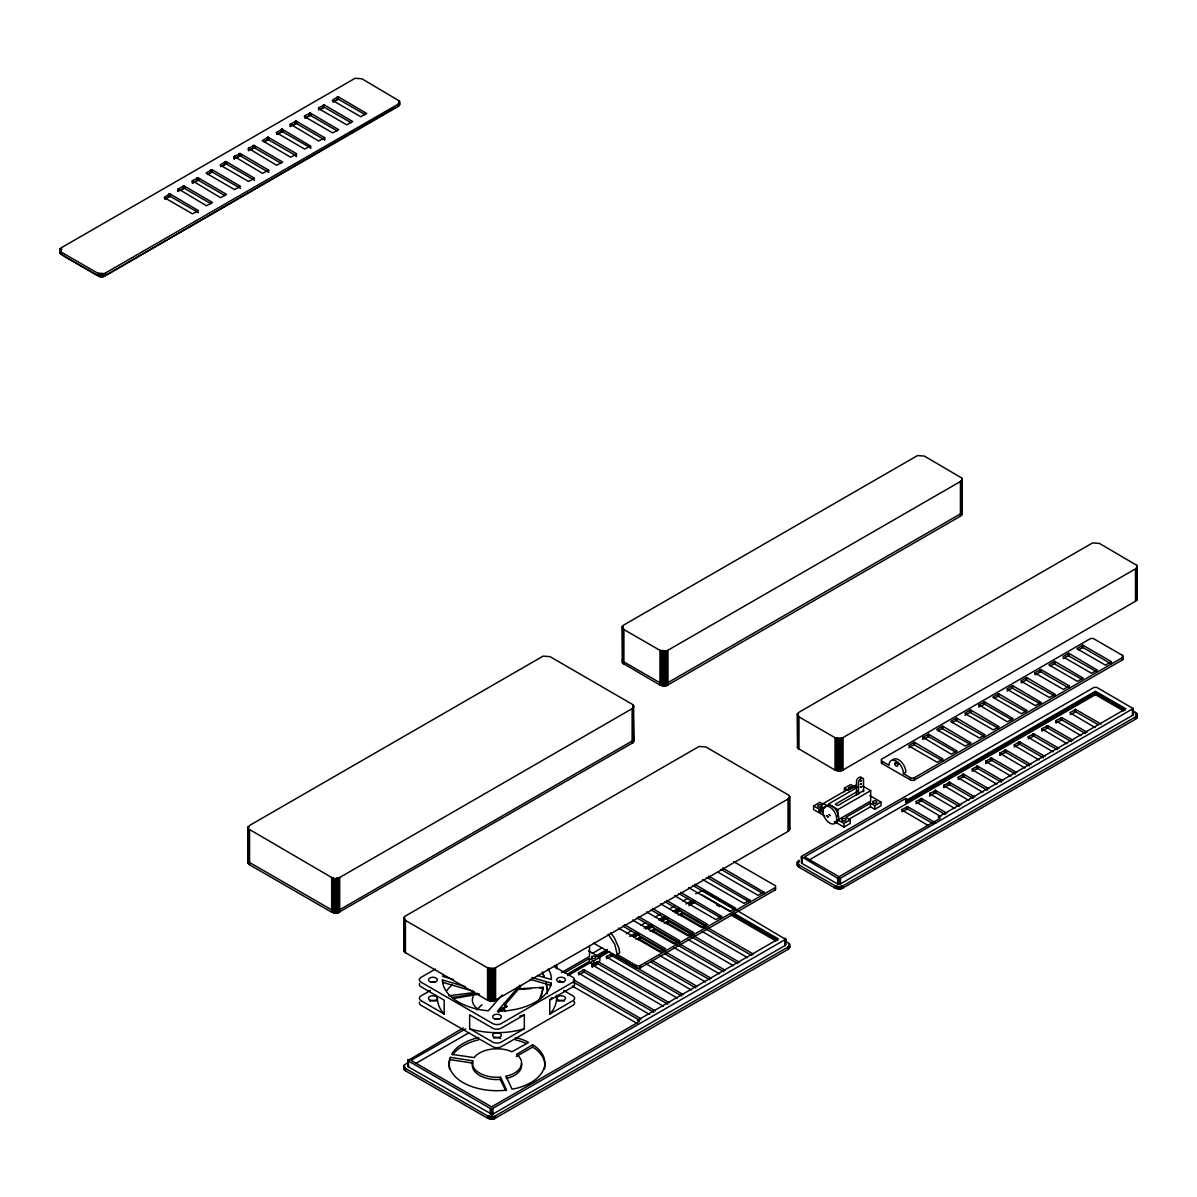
<?xml version="1.0" encoding="UTF-8"?>
<svg xmlns="http://www.w3.org/2000/svg" width="1197" height="1197" viewBox="0 0 1197 1197"><rect width="100%" height="100%" fill="white"/><g stroke="black" fill="none" stroke-linecap="round" stroke-linejoin="round"><path stroke-width="1.5" d="M633.782 738.729L633.018 704.719L549.992 656.629L543.154 656.106L249.545 825.466L248.078 828.623L331.674 877.506L331.674 912.204L337.838 912.907L633.018 742.679L633.782 741.048L633.018 737.098L633.737 739.162L632.121 741.048L338.512 910.408L331.674 909.885L249.545 862.468L247.929 860.583L248.318 858.907M331.674 877.506L332.841 878.029L332.841 912.713M332.841 878.029L333.514 912.907M333.514 878.209L334.202 913.042M334.202 878.344L334.936 913.131M633.782 706.35L632.121 708.669L339.679 877.506L335.669 878.463L335.669 913.161M336.417 878.433L336.417 913.131M337.135 878.344L337.135 913.042M337.838 878.209L337.838 912.907M338.512 878.029L338.512 912.713M339.679 877.506L339.679 912.204M473.982 991.4L442.486 982.318L442.486 979.999L465.244 986.567M430.366 990.488L421.135 995.814A6.015 3.471 0 0 0 421.135 1000.722L444.207 1014.054L444.207 1000.183L421.135 986.852A6.015 3.471 0 0 1 419.578 983.485M449.488 1068.966A47.895 27.651 0 0 1 449.488 1061.739L450.446 1057.37L472.725 1060.811L472.561 1063.49A24.628 14.229 0 0 0 500.181 1079.455L505.792 1090.662M469.643 1028.747L469.643 1014.861L492.73 1028.193A6.015 3.471 0 0 0 501.244 1028.193L524.331 1014.861L524.331 1028.747L501.244 1042.078A6.015 3.471 0 0 1 492.73 1042.078L469.643 1028.747L474.192 1030.033A59.551 34.384 0 0 0 519.782 1030.048L524.331 1028.747M500.57 1079.41L500.181 1077.15A24.628 14.229 0 0 1 472.561 1061.185L472.725 1060.811M506.047 1076.238L512.017 1089.105L515.308 1088.597A47.895 27.651 0 0 0 534.984 1046.223L532.56 1044.816L516.535 1054.392A24.628 14.229 0 0 1 506.406 1076.193L506.406 1078.497A24.628 14.229 0 0 0 521.413 1063.505M544.47 1068.981A47.895 27.651 0 0 0 534.984 1048.527L532.56 1047.136L532.56 1044.816M563.622 990.488L572.854 995.814A6.015 3.471 0 0 1 572.854 1000.737L549.767 1014.068L549.767 1000.183L552.012 997.55M531.887 977.53L551.144 983.081L551.144 985.4L530.136 979.341M632.121 708.669L632.121 743.352M633.018 704.719L633.018 742.679M633.348 739.985L633.348 705.093M633.587 739.581L633.587 705.512M667.761 1004.133L598.186 963.959L592.59 966.742L592.141 964.827L663.362 1006.228M708.624 876.084L749.861 900.234L743.98 903.391L702.699 879.556M722.644 867.99L763.881 892.139L758 895.296L718.305 872.374M1069.28 685.911L1063.4 689.427L1034.851 672.938L1040.792 669.497L1069.28 685.911L1069.28 688.23M1111.355 661.627L1105.474 665.143L1076.911 648.654L1082.866 645.213L1111.355 661.627L1111.34 664.305M59.895 249.515L61.511 252.253L97.57 273.081L104.408 273.589L398.017 104.244L399.484 101.072L361.958 78.793L355.12 78.269L61.511 247.629C59.012 248.901 59.012 253.3 61.511 254.572L97.57 275.385L101.565 276.342L105.575 275.385L398.017 106.548L399.484 105.082L399.678 101.925M403.838 917.71L405.454 920.448L487.568 967.864L494.406 968.388L788.03 799.027L789.631 797.142L789.257 795.466L705.901 746.988L699.063 746.464L404.556 916.498L404.556 952.154L487.568 1000.243L494.406 1000.767L788.03 831.406L789.691 829.102L789.691 796.708M408.686 1061.993L403.988 1065.315L405.454 1068.472L487.568 1115.888L494.406 1116.412L788.03 947.051L789.496 943.894L784.798 940.573M622.305 626.809L623.921 629.547L659.966 650.36L666.804 650.884L960.428 481.523L962.029 479.638L961.655 477.962L924.368 456.072L917.53 455.563L623.921 624.924L622.305 626.809L622.679 663.168L659.966 685.058L666.804 685.567L960.428 516.206L961.894 513.049M797.367 714.16L798.983 716.898L835.042 737.711L841.88 738.235L1135.489 568.874L1137.105 566.989L1136.716 565.298L1099.43 543.423L1092.592 542.914L798.983 712.26L797.367 714.16L797.756 748.215L835.042 770.09L841.88 770.614L1135.489 601.253L1137.105 599.368L1136.387 597.303M736.948 910.393L785.576 939.331L492.311 1108.676L490.201 1108.377L407.818 1060.632L463.299 1027.909M408.431 1065.36L408.431 1066.961L492.221 1114.482L785.037 945.54L785.037 943.939M798.983 862.603L798.983 860.299L797.322 862.603L798.983 864.922L835.042 885.735L839.052 886.693L843.047 885.735L1135.489 716.898L1136.955 713.741L1132.362 710.464M789.691 944.747L789.496 947.904L788.03 949.371L494.406 1118.731L487.568 1118.207L405.454 1070.791L403.988 1067.634M797.756 863.665L797.367 865.341L798.983 867.227L835.042 888.039L841.88 888.563L1135.489 719.202L1137.105 717.317L1136.387 715.252M442.935 975.66L442.845 976.453L453.349 979.475M551.144 983.081L551.054 983.874A54.523 31.481 0 0 1 504.102 1010.986L497.398 1011.241L518.391 986.986A24.793 14.304 0 0 0 519.842 985.311M519.363 988.767L543.199 987.301L541.628 993.375A54.284 43.406 -40.4 0 1 539.293 999.39M543.199 987.301L541.972 993.944A54.284 43.406 -40.4 0 1 540.281 998.478M403.988 949.67L403.838 950.942M801.362 856.573L837.661 878.224L840.429 878.224L1133.125 708.549L1096.811 687.392L1094.043 687.392L801.466 856.409L801.975 863.411L837.661 884.014L839.77 884.299L1132.497 715.387L1133.005 714.16M450.446 1057.37L449.488 1059.435A47.895 27.651 0 0 0 503.234 1090.467L506.54 1089.958L500.57 1077.091M922.887 737.277L951.241 754.185L957.106 751.028L928.633 734.255L922.887 737.277L922.887 739.596M978.981 704.898L1007.32 721.806L1013.186 718.649L984.712 701.876L978.981 704.898L978.981 707.218M822.893 808.559L823.671 808.588M63.995 255.305L64.503 256.532L100.189 277.135L102.957 277.135L395.579 107.326M248.318 861.212L247.929 862.902L249.545 864.788L331.674 912.204M797.756 745.701L797.367 747.392M905.71 798.444L905.71 802.454L907.715 799.596L1095.435 691.223L1125.883 708.804L938.164 817.177L940.154 818.329L839.052 876.713L804.593 856.828L905.71 798.444L907.715 799.596M290.362 124.189L318.656 140.992L324.731 137.745L296.183 121.106L290.362 124.189L290.302 126.568M60.613 250.622L59.895 252.687M623.009 657.976L622.305 660.041L623.921 661.926L659.966 682.739L666.804 683.263L960.428 513.902L961.894 510.745M623.009 660.295L622.305 662.345M549.767 1014.068L552.012 1011.435A59.551 34.384 0 0 0 556.321 995.276M785.546 945.166L785.576 938.583M498.55 1012.198L502.052 1008.158M504.386 1005.465L518.391 989.306A24.793 14.304 0 0 0 520.904 985.864M502.127 994.931L488.331 1010.807L482.87 1010.178A54.523 31.481 0 0 1 442.935 983.874L442.486 979.999M178.263 188.887L206.483 205.749L212.557 202.502L184.009 185.864L178.263 188.887L178.054 191.46M234.358 156.508L262.577 173.37L268.652 170.124L240.223 153.53L234.358 156.508L234.133 159.141M310.577 146.034L282.283 129.246L276.193 132.538L304.637 149.086L310.577 146.034L310.577 148.353M1030.946 764.554L1005.734 749.995L999.69 753.167L1024.931 768.01M1073.006 740.27L1047.794 725.711L1041.749 728.883L1067.006 743.726M476.81 1009.864L481.942 1004.672M960.847 805.027L935.635 790.469L929.56 793.701L954.832 808.499M1016.926 772.649L991.714 758.09L985.64 761.322L1010.911 776.105M1087.026 732.16L1061.814 717.616L1055.769 720.789L1081.026 735.631M192.373 180.717L220.502 197.655L226.577 194.408L198.148 177.814L192.373 180.717L192.283 183.096M248.452 148.338L276.597 165.276L282.672 162.029L254.243 145.436L248.452 148.338L248.452 150.657M974.867 796.933L949.655 782.374L943.61 785.546L968.852 800.404M304.741 115.84L304.307 116.513L332.676 132.897L338.721 129.71L310.322 113.042L304.741 115.84L304.741 118.144L310.322 115.361L337.105 130.832M318.761 107.745L318.342 108.418L346.696 124.802L352.771 121.555L324.342 104.947L318.761 107.745L318.761 110.049M296.198 154.398L296.691 153.785L268.263 137.341L262.188 140.573L290.617 157.181L296.198 154.398L296.198 156.702M683.397 994.662L612.206 953.545L606.131 956.792L677.382 998.133M935.949 823.027L907.595 806.658L901.55 809.83L928.363 825.586M500.63 1009.46L506.361 1005.824L506.825 1006.677L501.094 1010.313A54.284 19.855 -34.8 0 1 498.191 1012.004M168.927 194.243L164.109 197.475L192.463 213.844L198.507 210.672L170.109 194.004L168.927 194.243L168.927 196.547L164.528 199.106M211.001 169.959L206.093 173.116L234.522 189.56L240.567 186.373L212.183 169.72L211.001 169.959L211.001 172.263L208.054 173.969M225.021 161.864L220.113 165.021L248.557 181.465L254.587 178.278L226.203 161.625L225.021 161.864L225.021 164.169L220.607 166.712M338.063 96.807L332.287 100.249L360.716 116.708L366.761 113.52L338.362 96.852L338.242 99.127L365.16 114.643M210.926 203.685L184.129 188.213L178.548 190.996L178.548 188.692M224.946 195.59L198.148 180.119L192.567 182.902L192.567 180.597M268.577 169.899L268.667 172.338L240.223 155.834L234.627 158.617L234.627 156.313M281.026 163.211L254.243 147.74L248.647 150.523L248.647 148.219M264.148 141.59L268.263 139.645L296.617 156.029M276.687 134.333L282.283 131.55L310.651 147.919M324.671 139.825L296.302 123.456L290.721 126.239L290.721 123.934M320.227 109.211L324.342 107.266L351.125 122.737M332.781 101.954L338.242 99.127M165.68 198.822L170.528 196.024M180.223 190.428L185.071 187.63M193.151 182.961L199.615 179.236M207.694 174.567L212.542 171.769M222.238 166.174L227.071 163.376M236.767 157.78L241.614 154.982M249.694 150.313L256.158 146.588M264.238 141.919L269.086 139.121M277.165 134.453L283.629 130.727M293.325 125.131L298.173 122.333M306.252 117.665L311.1 114.867M320.796 109.271L324.028 107.401M333.724 101.805L338.571 99.007M435.454 969.046L421.135 977.306A6.015 3.471 0 0 0 421.135 982.228L492.73 1023.57A6.015 3.471 0 0 0 501.244 1023.57L572.854 982.228A6.015 3.471 0 0 0 572.854 977.321L553.762 966.293M824.793 816.04L813.616 809.591L813.616 805.94L819.84 802.349L822.713 804.01M844.454 791.786L844.454 788.135L850.678 784.544L854.838 786.953M863.546 791.666L863.546 779.561A2.828 1.631 -60 0 0 861.541 778.394L860.538 778.978A2.828 1.631 -60 0 0 858.533 782.449L858.533 794.554M822.174 804.16L852.414 786.698M850.678 788.21L856.214 785.008M857.995 786.953L828.384 804.055L837.93 809.576L870.668 790.678L870.668 801.077L837.93 819.975L843.945 823.446L850.154 819.855L850.154 823.506L843.945 827.097L834.369 821.576M858.279 790.918L835.297 804.189L837.705 805.581L863.74 790.544M592.395 953.381L602.076 947.785M626.285 933.81L631.118 931.012M640.799 925.431L645.647 922.633M655.328 917.037L660.175 914.254M669.856 908.658L674.689 905.86M682.754 901.206L687.602 898.408M695.666 893.755L702.624 890.673L733.746 908.538M881.576 761.576A2.828 1.631 0 0 0 882.024 763.551L910.468 779.965A2.828 1.631 0 0 0 914.478 779.965L1122.382 659.936L1122.382 655.298L1093.938 638.884A2.828 1.631 0 0 0 1089.943 638.884L882.024 758.928A2.828 1.631 0 0 0 882.024 761.232L889.042 765.287A10.204 5.88 60 0 1 896.254 761.112A10.204 5.88 60 0 1 903.451 773.606L905.86 772.215A10.204 5.88 60 0 0 900.518 761.097A10.204 5.88 60 0 0 892.408 760.29M561.453 972.607L589.508 956.403L589.508 946.004M465.663 1028.866L411.065 1060.377L491.578 1106.866L639.318 1021.58L637.313 1020.413L778.409 938.957L733.776 913.191M564.7 972.697L589.328 958.483L593.622 960.967L599.847 957.376L599.847 961.026L593.622 964.617L589.328 962.134L567.782 974.567M596.076 955.879L607.298 949.401M629.742 936.443L636.161 932.732M644.181 928.109L650.584 924.398M658.604 919.775L665.023 916.079M673.043 911.441L677.846 908.673M685.866 904.034L692.27 900.339M568.44 973.52L589.343 961.46M597.393 956.807L607.029 951.241M632.764 936.398L637.582 933.6M645.617 928.962L652.051 925.251M660.086 920.613L664.919 917.83M674.569 912.264L679.387 909.466M689.038 903.9L693.856 901.117M415.913 1063.37L469.224 1032.577M567.782 975.675L592.021 961.685M598.485 957.959L609.797 951.42M634.036 937.431L638.884 934.633M648.579 929.037L653.427 926.239M661.507 921.57L667.971 917.845M676.051 913.176L680.898 910.378M688.963 905.71L695.427 901.984M848.927 819.242L870.473 806.808L874.783 809.292L880.992 805.701L880.992 802.05L874.783 805.641L870.473 803.157L845.86 817.371L850.154 819.855M903.451 773.606L910.468 777.661A2.828 1.631 0 0 0 914.478 777.661L1122.382 657.617A2.828 1.631 0 0 0 1122.382 655.298M655.358 1010.852L584.166 969.75L578.121 972.922L649.343 1014.323M594.056 963.585L597.213 961.775M636.131 939.301L640.245 937.356L711.437 978.473M650.151 931.206L654.265 929.261L676.918 942.353M664.17 923.111L668.285 921.166L690.938 934.259M678.19 915.017L682.305 913.072L704.958 926.149M578.57 974.837L584.166 972.054L653.742 1012.228M608.076 957.809L612.206 955.864L681.781 996.039M608.136 934.094L614.779 944.328L617.203 954.458L619.612 953.066L618.984 948.189L614.3 937.655L610.53 932.702M549.767 1000.183L572.854 986.852A6.015 3.471 0 0 0 573.812 982.662M905.71 802.454L1095.435 692.913L1125.18 710.09M809.441 859.805L1095.435 694.694L1123.624 710.958M946.827 813.122L921.615 798.564L915.57 801.736L940.812 816.593M988.887 788.838L963.675 774.279L957.63 777.452L982.872 792.294M1002.906 780.743L977.695 766.185L971.65 769.357L996.892 784.2M1044.966 756.459L1019.754 741.901L1013.709 745.073L1038.966 759.915M1101.045 724.065L1075.834 709.522L1069.804 712.694L1095.046 727.537M932.792 823.521L907.595 808.963L901.999 811.761L901.999 809.441M916.019 803.666L921.615 800.868L945.241 814.514M930.039 795.571L935.635 792.773L959.261 806.419M945.525 786.624L949.655 784.678L973.281 798.324M958.079 779.382L963.675 776.584L987.301 790.229M972.099 771.287L977.695 768.489L1001.335 782.135M1015.355 774.04L991.714 760.394L986.133 763.192L986.133 760.873M1000.153 755.098L1005.734 752.3L1029.375 765.945M1014.173 747.003L1019.754 744.205L1043.395 757.851M1028.193 738.908L1033.774 736.11L1057.415 749.756M1071.435 741.661L1047.794 728.015L1042.213 730.813L1042.213 728.494M1056.233 722.719L1061.814 719.921L1085.455 733.566M1070.253 714.624L1075.834 711.826L1097.903 724.559M617.203 954.458L636.31 965.485A2.828 1.631 0 0 0 640.32 965.485L774.923 887.77A2.828 1.631 0 0 0 774.923 885.466L733.701 861.66M593.503 943.086L636.31 967.804A2.828 1.631 0 0 0 640.32 967.804L774.923 890.089A2.828 1.631 0 0 0 775.162 887.935M516.251 1056.547L532.56 1047.136M1054.213 661.492L1048.871 664.844L1077.42 681.332L1083.3 678.175L1054.826 661.402L1054.213 663.796L1050.368 666.011M1068.233 653.397L1062.891 656.749L1091.44 673.238L1097.32 670.081L1068.846 653.308L1068.233 655.702L1063.101 658.649M998.133 693.871L992.777 697.223L1021.34 713.711L1027.206 710.554L998.732 693.781L998.133 696.175L994.273 698.39M1012.153 685.776L1006.797 689.128L1035.36 705.617L1041.24 702.459L1012.752 685.686L1012.153 688.08L1007.021 691.028M1026.173 677.682L1020.817 681.033L1049.38 697.522L1055.26 694.365L1026.772 677.592L1026.173 679.986L1021.041 682.933M942.054 726.25L936.697 729.601L965.261 746.09L971.126 742.933L942.652 726.16L942.054 728.554L938.194 730.769M956.074 718.155L950.717 721.507L979.281 737.995L985.146 734.838L956.672 718.065L956.074 720.459L952.214 722.674M970.094 710.06L964.737 713.412L993.301 729.901L999.166 726.744L970.692 709.971L970.094 712.365L964.947 715.312M913.999 742.439L908.658 745.791L937.221 762.28L943.086 759.122L914.613 742.349L913.999 744.743L908.867 747.691M1067.709 687.317L1040.792 671.816L1035.061 674.839L1035.061 672.519M1078.407 649.821L1082.866 647.532L1111.355 663.946M980.253 706.484L984.712 704.195L1011.615 719.696M924.174 738.863L928.633 736.574L955.535 752.075M688.679 887.65L729.961 911.486L735.826 908.328L694.604 884.179M225.021 164.169L226.203 163.929L254.557 180.313M211.001 172.263L212.183 172.024L240.537 188.408M168.927 196.547L170.109 196.308L198.478 212.692M1058.986 748.364L1033.774 733.806L1027.699 737.038L1052.986 751.821M751.881 955.565L682.305 915.391L681.123 915.63L681.123 913.326M737.861 963.66L668.285 923.486L667.103 923.725L667.103 921.421M723.841 971.755L654.265 931.58L653.083 931.82L653.083 929.515M661.283 951.824L640.245 939.675L639.063 939.914L639.288 937.49M309.484 113.131L309.484 115.451M295.45 121.226L295.45 123.545M281.43 129.321L281.325 131.685M267.41 137.416L267.305 139.78M253.39 145.51L253.285 147.874M239.37 153.605L239.37 155.924M225.47 161.655L225.35 164.019M183.41 185.939L183.291 188.303M169.376 194.034L169.271 196.398M519.782 1016.163L524.331 1014.861M492.221 1108.691L492.311 1114.452M323.729 104.962L323.609 107.311M452.541 997.221A54.284 2.618 -8.2 0 0 455.997 997.011L477.723 993.33M452.661 998.253A54.284 2.618 -8.2 0 0 456.132 998.044L479.608 994.034M309.814 113.027L309.709 115.361M295.794 121.121L295.689 123.471M281.774 129.216L281.774 131.535M253.734 145.406L253.629 147.755M239.714 153.5L239.609 155.849M225.694 161.595L225.694 163.914M211.674 169.69L211.674 172.009M183.635 185.879L183.515 188.228M169.615 193.974L169.495 196.323M1068.233 655.702L1097.335 672.041M1054.213 663.796L1081.729 679.223M1026.173 679.986L1055.26 696.325M1012.153 688.08L1041.24 704.42M998.133 696.175L1025.634 711.602M970.094 712.365L999.181 728.704M956.074 720.459L985.161 736.798M942.054 728.554L969.555 743.98M913.999 744.743L943.101 761.083M448.8 995.799L473.847 992.612M519.693 989.335L530.705 988.662M539.862 988.109L543.543 987.884M310.023 112.997L309.933 115.331M296.003 121.092L296.003 123.411M281.983 129.186L282.163 131.505L282.283 129.246M239.924 153.47L239.819 155.805M225.904 161.565L226.068 163.884L226.203 161.625M211.884 169.66L212.049 171.979L212.183 169.72M183.829 185.849L183.739 188.183M169.809 193.944L169.809 196.263M597.677 963.944L598.051 961.61L669.377 1002.757M450.446 1059.689L472.725 1063.131M537.498 975.495L551.503 979.535L551.054 975.66A54.523 31.481 0 0 0 548.241 969.001M310.203 113.012L310.322 115.361M268.128 137.296L268.263 139.645M240.088 153.485L240.223 155.834M862.708 786.07L870.668 790.678M869.86 795.616L880.992 802.05M844.454 788.135L848.763 790.619M813.616 805.94L820.992 810.204M721.058 869.396L762.294 893.186M707.038 877.491L749.861 902.194L749.861 899.89M693.018 885.585L735.841 910.289M701.891 894.787L730.589 911.351M716.39 904.842L719.606 906.698M732.489 914.134L777.586 940.169M730.888 914.987L775.97 941.022M680.584 892.274L721.806 916.423L715.941 919.58L674.659 895.745M678.998 893.68L721.821 918.383M666.549 900.368L707.786 924.518L701.921 927.675L660.639 903.84M664.963 901.775L706.215 925.565M708.19 928.019L753.497 954.189M702.19 931.49L747.497 957.645M652.53 908.463L693.766 932.613L687.901 935.77L646.619 911.934M650.944 909.87L693.781 934.573M694.17 936.114L739.477 962.283M688.17 939.585L733.477 965.74M638.51 916.558L679.746 940.707L673.881 943.864L632.6 920.029M636.924 917.964L679.761 942.667M680.15 944.209L725.457 970.378M674.15 947.68L719.457 973.834M624.49 924.653L665.727 948.802L659.861 951.959L618.565 928.124M622.904 926.059L664.155 949.849M664.515 953.695L709.821 979.849M660.131 955.775L705.437 981.929M652.111 960.398L697.417 986.567M650.495 961.789L695.801 987.944M646.096 963.869L691.402 990.024M588.7 950.942L599.847 957.376M573.378 979.7L641.338 1018.946M573.378 982.019L639.722 1020.323M572.226 985.984L636.939 1023.345M559.598 980.582L562.785 982.423M444.207 1014.054L441.962 1011.435A59.551 34.384 0 0 1 437.444 998.268M504.476 1002.772L506.825 1006.677M1133.05 708.429L1133.125 714.833M399.244 102.987L399.678 104.244M407.818 1066.422L407.818 1060.123M503.862 1008.098L505.239 1011.555M789.496 828.249L789.691 829.102M789.496 946.214L789.691 947.051M460.157 996.682L460.276 997.714M785.696 938.837L785.696 944.867M1137.105 566.136L1137.105 599.368M1137.105 714.16L1137.105 717.317M1136.955 565.717L1136.955 599.787M1136.955 713.741L1136.955 717.736M1136.716 565.298L1136.716 600.191M1136.716 713.337L1136.716 718.14M1136.387 568.186L1136.387 600.58M1136.387 716.21L1136.387 718.529M1135.489 568.874L1135.489 601.253M1135.489 712.275L1135.489 714.579M1135.489 716.898L1135.489 719.202M1133.005 708.385L1133.005 714.998M1132.497 709.597L1132.497 715.387M1095.435 692.913L1095.435 694.694M1082.866 645.213L1082.866 647.532M1082.253 645.303L1082.253 647.607M1075.714 709.477L1075.834 711.826M1075.639 709.462L1075.549 711.781M1075.445 709.477L1075.22 711.841M1075.115 709.552L1074.996 711.916M1074.876 709.641L1074.876 711.961M1074.667 709.761L1074.667 712.065M1068.846 653.308L1068.846 655.627M1061.814 717.616L1061.814 719.921L1061.619 717.557M1061.425 717.572L1061.32 719.906M1061.2 717.616L1061.096 719.966M1060.976 717.691L1060.856 720.055M1060.632 717.856L1060.632 720.16M1056.233 720.399L1056.038 722.838L1055.949 720.594M1054.826 661.402L1054.826 663.722M1047.794 725.711L1047.794 728.015M1047.674 727.985L1047.599 725.651L1047.3 728M1047.18 725.711L1047.076 728.06M1046.956 725.786L1046.836 728.15M1046.612 725.951L1046.612 728.27M1042.018 728.614L1042.018 730.933M1040.792 669.497L1040.792 671.816M1040.193 669.587L1040.193 671.891M1033.774 736.11L1033.565 733.746L1033.385 736.08M1033.28 733.776L1033.161 736.125M1033.041 733.836L1032.936 736.2M1032.816 733.926L1032.592 736.364M1026.772 677.592L1026.772 679.911M1019.635 741.856L1019.754 744.205M1019.545 741.841L1019.365 744.175M1019.246 741.871L1019.141 744.22M1019.021 741.931L1018.916 744.295M1018.797 742.02L1018.797 744.339M1018.572 742.14L1018.572 744.459M1012.752 685.686L1012.752 688.006M1005.734 749.995L1005.734 752.3L1005.525 749.935M1005.345 749.95L1005.226 752.285M1005.121 749.995L1005.001 752.344M1004.896 750.07L1004.777 752.434M1004.552 750.235L1004.552 752.554M1000.153 752.778L999.959 755.217L999.869 752.973M998.732 693.781L998.732 696.1M991.714 758.09L991.714 760.394M991.595 760.364L991.505 758.045L991.206 760.379M991.101 758.09L990.981 760.439M990.862 758.165L990.757 760.529M990.532 758.329L990.532 760.649M985.939 761.008L985.774 763.447M984.712 701.876L984.712 704.195M984.114 701.966L984.114 704.27M977.695 768.489L977.485 766.14L977.291 768.459M977.186 766.155L976.961 768.534M976.842 766.26L976.737 768.624M976.513 766.424L976.513 768.743M970.692 709.971L970.692 712.29M963.54 774.235L963.675 776.584M963.465 774.235L963.271 776.554M963.166 774.25L963.061 776.599M962.942 774.324L962.822 776.673M962.717 774.414L962.717 776.718M962.493 774.519L962.493 776.838M962.029 478.785L962.029 514.321M961.894 478.366L961.894 514.74M961.655 480.461L961.655 515.159M961.326 480.85L961.326 515.533M960.428 481.523L960.428 516.206M956.672 718.065L956.672 720.385M949.655 782.374L949.655 784.678M949.445 782.329L949.52 784.648M949.251 782.329L949.041 784.693M948.922 782.419L948.802 784.768M948.682 782.509L948.682 784.813M948.473 782.614L948.473 784.933M944.059 785.157L944.059 787.476M943.864 785.292L943.864 787.596M942.652 726.16L942.652 728.479M935.635 790.469L935.635 792.773M935.426 790.424L935.5 792.743M935.231 790.424L935.126 792.758M935.022 790.469L934.902 792.818M934.782 790.544L934.662 792.908M934.453 790.708L934.453 793.027M930.039 793.252L929.845 795.691M929.77 793.446L929.59 795.96M928.633 734.255L928.633 736.574M928.019 734.345L928.019 736.649M921.615 798.564L921.615 800.868M921.481 800.838L921.406 798.519L921.106 800.853M920.987 798.564L920.882 800.913M920.762 798.638L920.643 801.002M920.433 798.803L920.433 801.122M914.613 742.349L914.613 744.669M914.478 777.661L914.478 779.965M910.468 777.661L910.468 779.965M907.461 806.613L907.595 808.963M907.386 806.613L907.191 808.933M907.087 806.643L906.967 808.977M906.862 806.703L906.742 809.052M906.623 806.793L906.413 809.217M882.024 761.232L882.024 763.551M874.783 805.641L874.783 809.292M870.473 803.157L870.473 806.808M856.528 795.122L856.528 781.282A2.828 1.631 -60 0 1 858.533 777.826L859.536 777.242A2.828 1.631 -60 0 1 861.541 778.394M843.945 823.446L843.945 827.097M843.047 737.711L843.047 770.09M843.047 885.735L843.047 888.039M841.88 738.235L841.88 770.614M841.88 886.259L841.88 888.563M841.207 738.414L841.207 770.793M841.207 886.438L841.207 888.758M840.518 738.549L840.518 770.943M840.429 878.224L840.429 884.014M840.518 886.573L840.518 888.892M839.785 738.639L839.785 771.018M839.77 878.523L839.696 884.329M839.785 886.663L839.785 888.982M839.486 878.583L839.486 884.359M839.262 878.613L839.262 884.388M839.052 738.669L839.052 771.048M838.828 878.613L839.052 884.403M839.052 886.693L839.052 888.997M838.603 878.583L838.603 884.359M838.319 878.523L838.394 884.329M838.304 738.639L838.304 771.018M838.304 886.663L838.304 888.982M837.93 809.576L837.93 816.504M837.586 738.549L837.586 770.943M837.661 878.224L837.661 884.014M837.586 886.573L837.586 888.892M836.883 738.414L836.883 770.793M836.883 886.438L836.883 888.758M836.209 738.235L836.209 770.614M836.209 886.259L836.209 888.563M835.042 737.711L835.042 770.09M835.042 885.735L835.042 888.039M801.975 857.621L801.975 863.411M801.421 857.202L801.466 863.022M798.983 716.898L798.983 749.277M798.983 864.922L798.983 867.227M798.085 716.21L798.085 748.589M798.085 864.234L798.085 866.553M797.756 713.322L797.756 748.215M797.756 861.346L797.756 866.164M797.516 713.726L797.516 747.811M797.516 861.765L797.516 865.76M797.367 862.184L797.367 865.341M789.496 795.87L789.496 829.94M789.496 943.894L789.496 947.904M789.257 797.965L789.257 830.344M789.257 945.989L789.257 948.308M788.928 798.354L788.928 830.733M788.928 946.378L788.928 948.682M788.03 799.027L788.03 831.406M788.03 947.051L788.03 949.371M785.037 938.164L785.037 945.54M774.923 887.77L774.923 890.089M763.881 891.795L763.881 894.099M682.305 913.072L682.305 915.391M682.095 913.027L682.185 915.346M681.916 913.042L681.796 915.376M681.692 913.087L681.467 915.466M681.347 913.206L681.347 915.525M668.285 921.166L668.285 923.486M668.076 921.121L668.165 923.441M667.986 650.36L667.986 685.058M667.896 921.136L667.776 923.471M667.672 921.181L667.552 923.53M667.447 921.256L667.327 923.62M666.804 650.884L666.804 685.567M666.145 651.063L666.145 685.761M665.442 651.198L665.442 685.896M664.709 651.288L664.709 685.986M663.976 651.318L663.976 686.016M663.243 651.288L663.243 685.986M662.51 651.198L662.51 685.896M661.806 651.063L661.806 685.761M661.148 650.884L661.148 685.567M659.966 650.36L659.966 685.058M654.265 931.58L654.056 929.216L653.861 931.535M653.757 929.246L653.532 931.625M653.412 929.351L653.308 931.715M640.32 965.485L640.32 967.804M640.111 937.326L640.245 939.675M640.036 937.311L639.841 939.63M639.737 937.341L639.632 939.675M639.512 937.401L639.393 939.765M636.31 965.485L636.31 967.804M633.587 737.891L633.587 741.886M633.348 737.487L633.348 742.29M623.921 629.547L623.921 664.23M623.009 625.597L623.009 663.557M622.679 625.971L622.679 663.168M622.455 626.39L622.455 662.764M612.206 953.545L612.206 955.864L611.996 953.5M611.802 953.515L611.697 955.849M611.592 953.56L611.472 955.909M611.353 953.635L611.233 955.999M611.024 953.8L611.024 956.104M606.61 956.343L606.61 958.647M598.186 961.64L598.186 963.959L597.976 961.595M597.572 961.655L597.453 964.004M597.333 961.73L597.213 964.094M597.004 961.894L597.004 964.198M593.622 960.967L593.622 964.617M592.395 964.558L592.186 967.071L592.141 964.827M589.328 958.483L589.328 962.134M584.166 972.054L583.956 969.69L583.762 972.024M583.657 969.72L583.538 972.069M583.433 969.779L583.193 972.188M582.984 969.989L582.984 972.293M556.785 964.887L556.785 968.358M495.588 967.864L495.588 1000.243M495.588 1115.888L495.588 1118.207M494.406 968.388L494.406 1000.767M494.406 1116.412L494.406 1118.731M493.748 968.582L493.748 1000.961M493.748 1116.606L493.748 1118.911M493.044 968.717L493.044 1001.096M492.969 1108.377L492.969 1114.168M493.044 1116.741L493.044 1119.045M492.326 968.792L492.326 1001.171M492.326 1116.816L492.326 1119.135M492.012 1108.736L492.012 1114.527M491.802 1108.766L491.802 1114.542M491.578 968.822L491.578 1001.201M491.578 1108.766L491.578 1114.557M491.578 1116.846L491.578 1119.165M491.354 1108.766L491.354 1114.542M490.935 1108.691L491.144 1114.527M490.845 968.792L490.845 1001.171M490.845 1108.676L490.845 1114.452M490.845 1116.816L490.845 1119.135M490.201 1108.377L490.201 1114.168M490.112 968.717L490.112 1001.096M490.112 1116.741L490.112 1119.045M489.408 968.582L489.408 1000.961M489.408 1116.606L489.408 1118.911M488.75 968.388L488.75 1000.767M488.75 1116.412L488.75 1118.731M487.568 967.864L487.568 1000.243M487.568 1115.888L487.568 1118.207M408.431 1059.584L408.431 1066.961M407.938 1059.958L407.938 1066.587M405.454 920.448L405.454 952.827M405.454 1068.472L405.454 1070.791M404.556 919.775L404.556 952.154M404.556 1067.799L404.556 1070.118M404.227 919.386L404.227 951.78M404.227 1067.41L404.227 1069.729M403.988 917.291L403.988 951.361M403.988 1065.315L403.988 1069.325M403.838 1065.734L403.838 1068.906M399.484 101.072L399.484 105.082M399.244 100.668L399.244 105.486M398.915 103.555L398.915 105.875M398.017 104.244L398.017 106.548M338.362 96.852L338.362 99.171M337.973 96.822L337.868 99.156M337.749 96.867L337.629 99.216M337.524 96.942L337.404 99.306M337.18 97.107L337.18 99.411M324.671 137.52L324.746 140.004M324.342 107.266L324.133 104.902L323.953 107.221M323.504 105.037L323.385 107.401M323.16 105.201L323.16 107.506M309.365 113.176L309.14 115.6M296.183 121.106L296.302 123.456M295.345 121.271L295.345 123.59M295.12 121.391L295.12 123.695M290.527 124.054L290.437 126.433M281.669 129.246L281.549 131.595M281.1 129.485L281.1 131.79M268.128 139.6L268.053 137.281L267.754 139.63M267.649 137.341L267.53 139.69M267.081 137.58L267.081 139.884M254.243 147.74L254.033 145.376L253.839 147.71M253.061 145.675L253.061 147.979M249.545 830.09L249.545 864.788M248.647 829.416L248.647 864.099M248.318 826.529L248.318 863.725M248.078 826.932L248.078 863.321M247.929 827.351L247.929 862.902M239.25 153.65L239.25 155.969M239.041 153.77L239.041 156.074M234.432 156.433L234.358 158.812M225.231 161.745L225.231 164.064M211.555 169.72L211.45 172.069M211.33 169.794L211.211 172.159M198.148 180.119L197.954 177.755L197.759 180.089M197.655 177.784L197.43 180.163M197.31 177.889L197.191 180.253M196.966 178.054L196.966 180.358M184.009 185.864L184.129 188.213M183.171 186.029L182.946 188.453M178.353 188.812L178.263 191.191M169.989 193.959L170.109 196.308M169.151 194.123L169.151 196.443M105.575 273.081L105.575 275.385M104.408 273.589L104.408 275.909M103.735 273.784L103.735 276.103M103.032 273.918L103.032 276.238M102.314 274.008L102.314 276.312M101.565 274.038L101.565 276.342M100.832 274.008L100.832 276.312M100.099 273.918L100.099 276.238M99.396 273.784L99.396 276.103M98.738 273.589L98.738 275.909M97.57 273.081L97.57 275.385M61.511 247.629L61.511 249.949M61.511 252.253L61.511 254.572M60.613 251.579L60.613 253.899M60.284 248.692L60.284 253.51M60.045 249.096L60.045 253.106M477.453 1008.772A24.628 14.214 0 0 1 473.204 996.443M542.196 971.934A54.284 49.72 20.8 0 1 544.156 976.438M546.056 982.647A54.284 49.72 20.8 0 1 547.358 993.764M542.78 973.924A54.284 49.72 20.8 0 1 544.037 976.947M545.937 983.156A54.284 49.72 20.8 0 1 546.999 989.485M573.812 1001.171A6.015 3.471 0 0 1 572.854 1005.36L501.244 1046.687A6.015 3.471 0 0 1 492.73 1046.687L421.135 1005.36A6.015 3.471 0 0 1 419.578 1001.994M446.616 990.847A54.523 31.481 0 0 1 452.331 984.847M494.795 1019.201A4.384 2.529 0 0 1 499.179 1019.201M430.711 982.198A4.384 2.529 0 0 1 435.095 982.198M558.894 982.213A4.384 2.529 0 0 1 563.278 982.213M493.882 1038.098A4.384 2.529 0 0 1 500.795 1038.622M557.982 1001.111A4.384 2.529 0 0 1 564.191 1001.111M429.798 1001.096A4.384 2.529 0 0 1 436.007 1001.096M554.929 965.455A9.83 5.671 60 0 1 556.65 968.792M452.735 1054.766A47.895 27.651 0 0 1 478.665 1039.804M515.323 1039.819A47.895 27.651 0 0 1 526.141 1043.425M478.665 1037.5A47.895 27.651 0 0 0 452.735 1052.462L451.853 1054.377L474.221 1057.594A24.628 14.229 0 0 1 511.987 1051.759L528.565 1042.497L526.141 1041.106A47.895 27.651 0 0 0 515.323 1037.5M850.528 789.377A2.125 1.227 0 0 1 848.598 788.045A2.125 1.227 0 0 1 850.887 786.938A2.125 1.227 0 0 1 852.818 788.269M821.8 806.479A2.125 1.227 0 0 1 818.553 806.928A2.125 1.227 0 0 1 818.553 804.997A2.125 1.227 0 0 1 821.8 805.446M825.167 807.571A9.83 5.671 60 0 1 836.419 810.668A9.83 5.671 60 0 1 834.563 822.863M822.174 808.633A1.84 1.062 60 0 1 822.713 807.451A1.84 1.062 60 0 1 824.105 808.184M821.83 808.573A4.953 2.858 60 0 1 822.608 803.905A4.953 2.858 60 0 1 827.112 806.509M851.217 788.404A4.953 2.858 60 0 1 856.424 788.599M1122.382 657.617A2.828 1.631 0 0 1 1122.382 659.936M898.199 764.359A2.125 1.227 60 0 1 897.316 762.998M860.448 781.446L861.556 780.579L860.448 781.446M860.448 784.454L861.556 783.586L860.478 784.319M860.448 787.461L861.556 786.594L860.478 787.327M818.718 811.042L819.78 812.224L818.718 811.042M820.873 809.815L821.92 810.982L820.873 809.815M827.022 815.845L828.07 817.012L827.022 815.845M829.162 814.603L830.209 815.77L829.192 814.499M822.803 811.057L822.743 811.282A1.84 1.062 60 0 1 820.738 811.117A1.84 1.062 60 0 1 820.738 808.603A1.84 1.062 60 0 1 822.743 810.758L822.803 811.057M558.894 981.974A4.384 2.529 0 0 0 565.478 979.774A4.384 2.529 0 0 0 558.894 977.575A4.384 2.529 0 0 0 558.894 981.974M494.795 1018.961A4.384 2.529 0 0 0 501.378 1016.777A4.384 2.529 0 0 0 494.795 1014.577A4.384 2.529 0 0 0 494.795 1018.961M430.711 981.959A4.384 2.529 0 0 0 437.294 979.759A4.384 2.529 0 0 0 430.711 977.575A4.384 2.529 0 0 0 430.711 981.959M430.711 1000.468A4.384 2.529 0 0 0 437.294 998.268A4.384 2.529 0 0 0 430.711 996.069A4.384 2.529 0 0 0 430.711 1000.468M494.795 1037.455A4.384 2.529 0 0 0 501.378 1035.27A4.384 2.529 0 0 0 494.795 1033.071A4.384 2.529 0 0 0 494.795 1037.455M558.894 1000.468A4.384 2.529 0 0 0 565.478 998.268A4.384 2.529 0 0 0 558.894 996.084A4.384 2.529 0 0 0 558.894 1000.468M592.38 958.363A2.125 1.227 0 0 0 595.702 957.465A2.125 1.227 0 0 0 592.695 956.238A2.125 1.227 0 0 0 592.38 958.363M873.526 803.037A2.125 1.227 0 0 0 876.862 802.14A2.125 1.227 0 0 0 873.84 800.928A2.125 1.227 0 0 0 873.526 803.037M842.688 820.843A2.125 1.227 0 0 0 846.025 819.945A2.125 1.227 0 0 0 843.002 818.718A2.125 1.227 0 0 0 842.688 820.843M822.878 812.284A9.83 5.671 60 0 0 834.085 823.835A9.83 5.671 60 0 0 832.289 809.052A9.83 5.671 60 0 0 822.878 812.284M894.787 763.881A2.125 1.227 60 0 0 897.256 766.215A2.125 1.227 60 0 0 896.703 762.968A2.125 1.227 60 0 0 894.787 763.881"/></g></svg>
